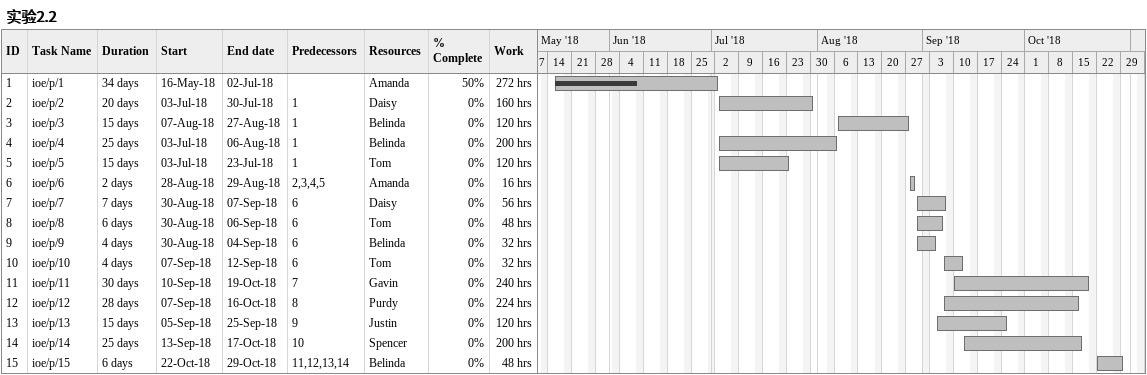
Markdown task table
实验2.2

| ID | Task | Duration | Start | Finish | Predecessors | Resources | % complete | Work (h) |
|---|---|---|---|---|---|---|---|---|
| 1 | ioe/p/1 | 34d | 2018-05-16 | 2018-07-02 |  | Amanda | 50 | 272 |
| 2 | ioe/p/2 | 20d | 2018-07-03 | 2018-07-30 | 1 | Daisy | 0 | 160 |
| 3 | ioe/p/3 | 15d | 2018-08-07 | 2018-08-27 | 1 | Belinda | 0 | 120 |
| 4 | ioe/p/4 | 25d | 2018-07-03 | 2018-08-06 | 1 | Belinda | 0 | 200 |
| 5 | ioe/p/5 | 15d | 2018-07-03 | 2018-07-23 | 1 | Tom | 0 | 120 |
| 6 | ioe/p/6 | 2d | 2018-08-28 | 2018-08-29 | 2, 3, 4, 5 | Amanda | 0 | 16 |
| 7 | ioe/p/7 | 7d | 2018-08-30 | 2018-09-07 | 6 | Daisy | 0 | 56 |
| 8 | ioe/p/8 | 6d | 2018-08-30 | 2018-09-06 | 6 | Tom | 0 | 48 |
| 9 | ioe/p/9 | 4d | 2018-08-30 | 2018-09-04 | 6 | Belinda | 0 | 32 |
| 10 | ioe/p/10 | 4d | 2018-09-07 | 2018-09-12 | 6 | Tom | 0 | 32 |
| 11 | ioe/p/11 | 30d | 2018-09-10 | 2018-10-19 | 7 | Gavin | 0 | 240 |
| 12 | ioe/p/12 | 28d | 2018-09-07 | 2018-10-16 | 8 | Purdy | 0 | 224 |
| 13 | ioe/p/13 | 15d | 2018-09-05 | 2018-09-25 | 9 | Justin | 0 | 120 |
| 14 | ioe/p/14 | 25d | 2018-09-13 | 2018-10-17 | 10 | Spencer | 0 | 200 |
| 15 | ioe/p/15 | 6d | 2018-10-22 | 2018-10-29 | 11, 12, 13, 14 | Belinda | 0 | 48 |
